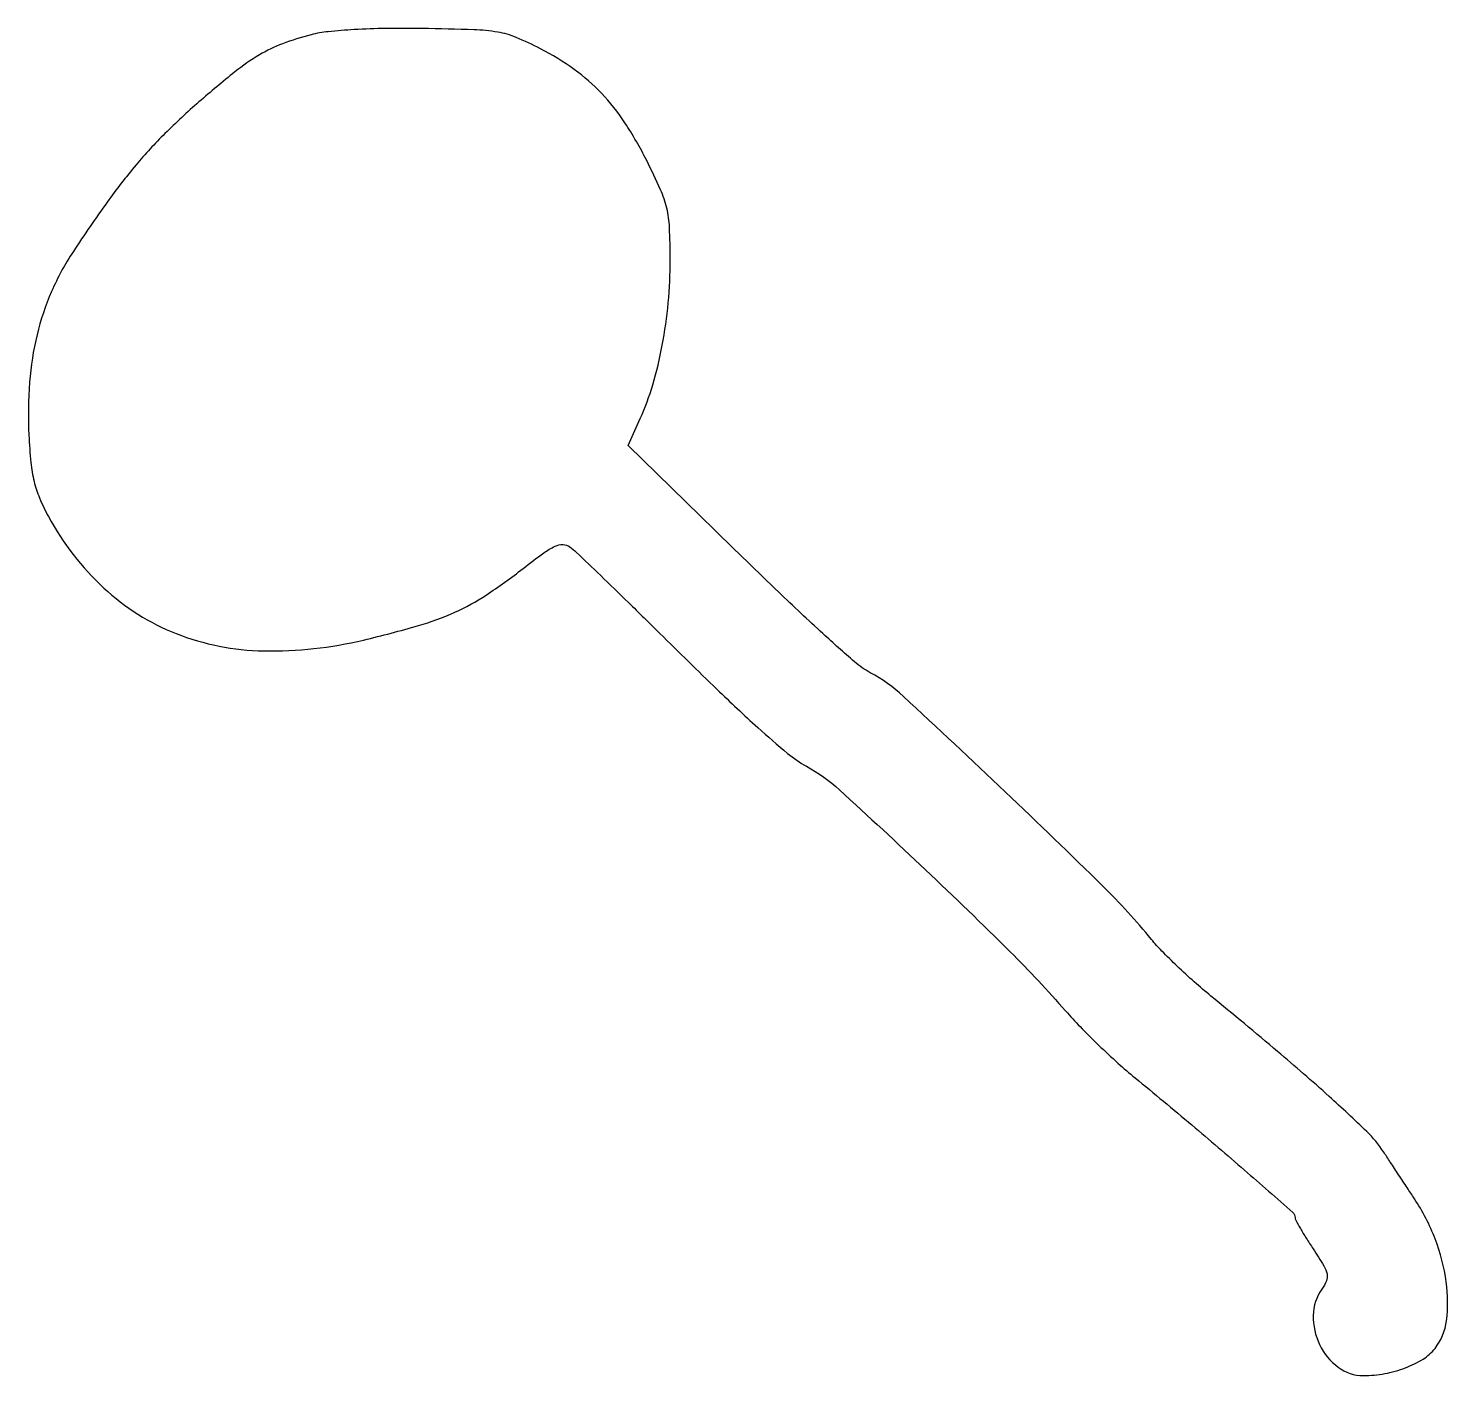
# Model space of a CAD drawing. Extents: x 0 to 243, y 0 to 231.
import ezdxf

# ---------------------------------------------------------------- set-up
doc = ezdxf.new("R2010")
doc.units = 0

msp = doc.modelspace()

# ---------------------------------------------------------------- linework, layer by layer
msp.add_lwpolyline([(48.5, 229.594064, 0.027684), (43.601121, 228.051324, 0.044882), (39.672702, 226.152992, 0.033981), (35.456277, 223.219961, 0.00959), (29.304039, 218.091466, 0.017337), (23.485061, 212.684153, 0.022126), (18.531493, 207.293145, 0.019399), (13.603134, 200.944327, 0.009485), (7.797054, 192.5, 0.043084), (4.06588, 185.625287, 0.043449), (1.580551, 178.232001, 0.040825), (0.30429, 170.109056, 0.030583), (0.185672, 161.049812, 0.012289), (0.528418, 156.339154, 0.034771), (1.075269, 153.08961, 0.041374), (2.004469, 150.275646, 0.024281), (3.548421, 147.080966, 0.080448), (13.019269, 134.860019, 0.09472), (25.390355, 127.068063, 0.089125), (40.385803, 124.0997, 0.062925), (57.5, 125.955949, 0.011743), (66.890698, 128.42604, 0.035258), (73.113522, 130.705885, 0.040489), (78.474052, 133.652502, 0.019762), (84.815339, 138.208938, -0.00792), (88.345569, 140.87451, -0.04971), (90.290758, 142.018312, -0.114164), (91.641115, 142.29891, -0.153921), (92.815339, 141.899452, -0.031974), (93.945542, 140.952739, -0.001141), (98.037415, 137.036345, -0.002102), (102.845373, 132.374438, -0.001471), (108.226924, 127.081234, 0.002876), (118.008876, 117.51383, 0.008139), (124.982415, 110.987546, 0.010378), (130.100636, 106.541383, 0.04868), (133.321076, 104.351339, -0.060321), (138.986572, 100.303107, -0.003976), (153.717406, 86.611058, -0.006243), (168.205722, 72.581678, -0.018304), (177.700158, 62.439005, 0.014276), (180.173314, 59.753979, 0.007859), (183.341335, 56.606276, 0.007829), (186.657655, 53.511805, 0.01243), (189.601813, 50.979726, -0.003607), (199.306672, 42.926663, -0.004319), (208.324253, 35.19928, -0.00084), (216.609993, 27.949438, -0.215836), (217, 27.088045, 0.124025), (217.120179, 26.611, 0.006271), (217.903573, 25.197632, 0.009726), (218.897574, 23.532264, 0.006866), (220.075994, 21.698985, -0.009775), (221.901037, 18.823098, -0.083111), (222.46644, 17.407856, -0.151569), (222.366285, 16.254293, -0.055948), (221.575994, 14.805034, 0.148671), (220.110881, 10.321421, 0.117488), (221.196062, 5.310041, 0.120845), (224.384817, 1.428138, 0.162551), (228.673077, 0.005577, 0.045169), (232.340191, 0.34483, 0.045128), (235.887931, 1.337102, 0.048565), (238.902624, 2.83062, 0.087033), (240.954514, 4.669303, 0.136939), (242.919478, 9.391315, 0.06482), (242.870865, 16.040615, 0.057579), (240.976215, 23.405312, 0.054294), (237.426708, 30.30201, -0.000157), (236.181836, 32.187747, -0.000099), (234.727811, 34.392768, -0.000099), (233.297846, 36.563176, -0.000182), (232.133268, 38.332945, 0.055214), (229.27579, 41.781372, 0.008641), (222.809845, 47.820037, 0.008207), (214.010316, 55.499696, 0.004029), (202.571323, 65, -0.010536), (199.741839, 67.412852, -0.008531), (196.806571, 70.11584, -0.008639), (194.184231, 72.702579, -0.021979), (192.400065, 74.69222, 0.026527), (184.066143, 83.817656, 0.004671), (167.366866, 99.956002, 0.002903), (149.930805, 116.302905, 0.063556), (144.25255, 120.360279, -0.055401), (141.539626, 122.232941, -0.006772), (136.143065, 127.046909, -0.006005), (128.600825, 134.129169, -0.001961), (117.642324, 144.752894), (102.784648, 159.27013), (104.874467, 163.885065, 0.035171), (107.015246, 169.661737, 0.024587), (108.635849, 176.417868, 0.023431), (109.658226, 183.704072, 0.023142), (110, 191.08425, 0.011271), (109.875422, 196.609824, 0.04698), (109.414551, 199.904686, 0.047), (108.346786, 203.054908, 0.011288), (105.977553, 208.044644, 0.028726), (102.238609, 214.524959, 0.044823), (98.238237, 219.570841, 0.04708), (93.558655, 223.648616, 0.036189), (87.779069, 227.194888, 0.021346), (83.621886, 229.128275, 0.055923), (80.463594, 230.039536, 0.034311), (76.404101, 230.449206, 0.004233), (67.5, 230.658629, 0.007139), (61.306258, 230.663414, 0.010617), (55.887697, 230.475109, 0.011845), (51.455297, 230.121278, 0.036612)], format="xyb", close=True)

doc.saveas('drawing.dxf')
